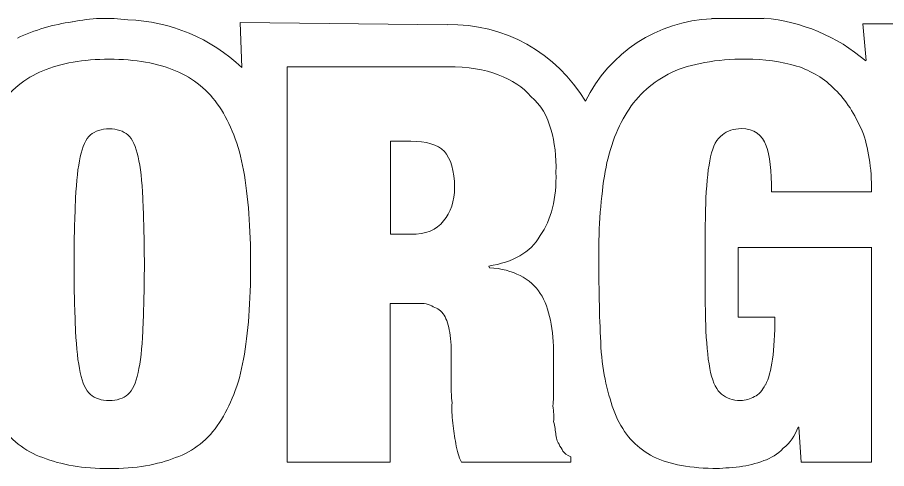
# Model space of a CAD drawing. Header units: feet. Extents: x -16154 to 3860, y -1534289809 to -1534279773.
# Drawn here: x -13034.1 to -12933.8, y -1534285739.8 to -1534285687.7 of the extents above; entities that cross this region are included whole.
import ezdxf

# ---------------------------------------------------------------- set-up
doc = ezdxf.new("R2010")
doc.units = ezdxf.units.FT
doc.header["$MEASUREMENT"] = 0
doc.layers.add('ASEDOLIKE - Level 4', color=7, linetype='Continuous', lineweight=0)

# ---------------------------------------------------------------- blocks, each defined once
blk = doc.blocks.new('G811NW_1')
at = {"layer": 'ASEDOLIKE - Level 4', "color": 7, "linetype": 'Continuous', "lineweight": 0}
for p, q in [((-0.0017815, 0.0018307), (-0.0017881, 0.002021)), ((-0.0017881, 0.002021), (-0.0009186, 0.0020112)), ((0.0001903, 0.0020374), (0.0004101, 0.0020374)), ((0.0008399, 0.0018602), (0.0008268, 0.0020144)), ((0.0008268, 0.0020144), (0.0016273, 0.0020144))]:
    blk.add_line(p, q, dxfattribs=at)
at = {"layer": 'ASEDOLIKE - Level 4', "color": 7, "linetype": 'Continuous', "lineweight": 0, "extrusion": (0, 0, -1)}
for centre, major_axis, start_param, end_param in [((-0.0023895, 0.0012507), (0.0007813, 0), 4.269771, 4.579043), ((-0.0023508, 0.0013409), (0.0006987, 0), 4.506941, 4.84291), ((-0.0022862, 0.0013023), (0.0007319, 0), 4.748406, 5.471998), ((-0.000905, 0.0013549), (0.0006585, 0), 4.691989, 5.748682), ((0.0002181, 0.0014201), (0.0006185, 0), 3.593393, 4.669067), ((0.0003473, 0.0012915), (0.0007515, 0), 4.797589, 5.423952)]:
    blk.add_ellipse(centre, major_axis=major_axis, ratio=0.997236, start_param=start_param, end_param=end_param, dxfattribs=at)
at = {"layer": 'ASEDOLIKE - Level 4', "color": 7, "linetype": 'Continuous', "lineweight": 0}
for points, knots in [([(-0.0028996, 0.0014003), (-0.0028799, 0.0015086), (-0.0028471, 0.0015972), (-0.0028011, 0.0016661), (-0.0027552, 0.001735), (-0.0026929, 0.0017875), (-0.0026174, 0.001817), (-0.0025419, 0.0018498), (-0.0024468, 0.0018662), (-0.0023385, 0.0018662), (-0.002227, 0.0018662), (-0.0021351, 0.0018498), (-0.0020597, 0.001817), (-0.0019842, 0.0017875), (-0.0019219, 0.001735), (-0.0018759, 0.0016661), (-0.00183, 0.0015972), (-0.0017939, 0.0015086), (-0.0017742, 0.0014003), (-0.0017545, 0.0012888), (-0.0017447, 0.0011575), (-0.0017447, 0.0010033), (-0.0017447, 0.0008491), (-0.0017545, 0.0007146), (-0.0017742, 0.0006064), (-0.0017939, 0.0004981), (-0.00183, 0.0004095), (-0.0018759, 0.0003406), (-0.0019219, 0.0002684), (-0.0019842, 0.0002192), (-0.0020597, 0.000193), (-0.0021351, 0.0001634), (-0.002227, 0.000147), (-0.0023385, 0.000147), (-0.0024468, 0.000147), (-0.0025419, 0.0001634), (-0.0026174, 0.000193), (-0.0026929, 0.0002192), (-0.0027552, 0.0002684), (-0.0028011, 0.0003406), (-0.0028471, 0.0004095), (-0.0028799, 0.0004981), (-0.0028996, 0.0006064), (-0.0029225, 0.0007146), (-0.0029324, 0.0008491), (-0.0029324, 0.0010033), (-0.0029324, 0.0011575), (-0.0029225, 0.0012888), (-0.0028996, 0.0014003)], [0, 0, 0, 0, 0.0625, 0.0625, 0.0625, 0.125, 0.125, 0.125, 0.1875, 0.1875, 0.1875, 0.25, 0.25, 0.25, 0.3125, 0.3125, 0.3125, 0.375, 0.375, 0.375, 0.4375, 0.4375, 0.4375, 0.5, 0.5, 0.5, 0.5625, 0.5625, 0.5625, 0.625, 0.625, 0.625, 0.6875, 0.6875, 0.6875, 0.75, 0.75, 0.75, 0.8125, 0.8125, 0.8125, 0.875, 0.875, 0.875, 0.9375, 0.9375, 0.9375, 1, 1, 1, 1]), ([(0.0008629, 0.0010761), (0.0008629, 0.0010761), (0.0008629, 0.0001739), (0.0008629, 0.0001739), (0.0008629, 0.0001739), (0.0005676, 0.0001739), (0.0005676, 0.0001739), (0.0005676, 0.0001739), (0.0005577, 0.0003215), (0.0005577, 0.0003215), (0.0005577, 0.0003215), (0.0005545, 0.0003215), (0.0005545, 0.0003215), (0.0005413, 0.0002854), (0.0005217, 0.0002559), (0.0004921, 0.0002329), (0.0004692, 0.0002067), (0.0004396, 0.0001903), (0.0004101, 0.0001804), (0.0003773, 0.0001673), (0.0003445, 0.0001608), (0.0003084, 0.0001542), (0.000269, 0.0001509), (0.0002329, 0.0001476), (0.0001969, 0.0001476), (0.0000853, 0.0001509), (0, 0.0001673), (-0.0000656, 0.0002034), (-0.000128, 0.0002395), (-0.0001772, 0.000292), (-0.00021, 0.0003675), (-0.0002395, 0.0004396), (-0.0002625, 0.0005282), (-0.0002723, 0.0006365), (-0.0002789, 0.0007448), (-0.0002822, 0.0008661), (-0.0002822, 0.0010039), (-0.0002854, 0.0011417), (-0.0002756, 0.0012664), (-0.0002592, 0.0013747), (-0.0002428, 0.0014797), (-0.00021, 0.0015715), (-0.000164, 0.0016437), (-0.0001181, 0.0017159), (-0.0000558, 0.0017717), (0.000023, 0.001811), (0.000105, 0.0018471), (0.00021, 0.0018668), (0.0003346, 0.0018668), (0.0004134, 0.0018668), (0.0004823, 0.001857), (0.0005479, 0.0018373), (0.0006102, 0.0018176), (0.000666, 0.0017848), (0.0007087, 0.0017388), (0.0007579, 0.0016929), (0.0007907, 0.0016371), (0.0008235, 0.001565), (0.0008497, 0.0014961), (0.0008629, 0.0014108), (0.0008629, 0.0013091), (0.0008629, 0.0013091), (0.0004429, 0.0013091), (0.0004429, 0.0013091), (0.0004429, 0.0013976), (0.0004364, 0.0014633), (0.0004199, 0.0015026), (0.0004035, 0.0015486), (0.0003707, 0.0015748), (0.000315, 0.0015748), (0.0002854, 0.0015748), (0.0002559, 0.001565), (0.0002362, 0.0015486), (0.0002133, 0.0015322), (0.0001969, 0.0015026), (0.000187, 0.0014567), (0.0001772, 0.001414), (0.0001706, 0.001355), (0.0001673, 0.0012828), (0.000164, 0.0012106), (0.000164, 0.0011155), (0.000164, 0.0010039), (0.000164, 0.0008924), (0.000164, 0.0008005), (0.0001673, 0.0007251), (0.0001706, 0.0006562), (0.0001772, 0.0005938), (0.000187, 0.0005512), (0.0001969, 0.0005052), (0.0002133, 0.0004757), (0.0002329, 0.0004593), (0.0002526, 0.0004429), (0.0002789, 0.0004331), (0.0003117, 0.0004331), (0.0003346, 0.0004331), (0.0003543, 0.0004396), (0.0003707, 0.0004495), (0.0003904, 0.000456), (0.0004035, 0.0004757), (0.0004167, 0.0004987)], [0, 0, 0, 0, 0.030303, 0.030303, 0.030303, 0.060606, 0.060606, 0.060606, 0.090909, 0.090909, 0.090909, 0.121212, 0.121212, 0.121212, 0.151515, 0.151515, 0.151515, 0.181818, 0.181818, 0.181818, 0.212121, 0.212121, 0.212121, 0.242424, 0.242424, 0.242424, 0.272727, 0.272727, 0.272727, 0.30303, 0.30303, 0.30303, 0.333333, 0.333333, 0.333333, 0.363636, 0.363636, 0.363636, 0.393939, 0.393939, 0.393939, 0.424242, 0.424242, 0.424242, 0.454545, 0.454545, 0.454545, 0.484848, 0.484848, 0.484848, 0.515152, 0.515152, 0.515152, 0.545455, 0.545455, 0.545455, 0.575758, 0.575758, 0.575758, 0.606061, 0.606061, 0.606061, 0.636364, 0.636364, 0.636364, 0.666667, 0.666667, 0.666667, 0.69697, 0.69697, 0.69697, 0.727273, 0.727273, 0.727273, 0.757576, 0.757576, 0.757576, 0.787879, 0.787879, 0.787879, 0.818182, 0.818182, 0.818182, 0.848485, 0.848485, 0.848485, 0.878788, 0.878788, 0.878788, 0.909091, 0.909091, 0.909091, 0.939394, 0.939394, 0.939394, 0.969697, 0.969697, 0.969697, 1, 1, 1, 1]), ([(-0.0009154, 0.001834), (-0.0008333, 0.001834), (-0.0007612, 0.0018241), (-0.0007054, 0.0018012), (-0.0006463, 0.0017782), (-0.0006004, 0.0017487), (-0.0005676, 0.0017093), (-0.0005249, 0.0016732), (-0.0004987, 0.0016273), (-0.0004823, 0.0015682), (-0.0004692, 0.001519), (-0.0004593, 0.0014567), (-0.0004626, 0.0013911), (-0.0004593, 0.0012828), (-0.0004823, 0.0011909), (-0.0005282, 0.0011253), (-0.0005709, 0.0010531), (-0.000643, 0.0010138), (-0.0007448, 0.0009974), (-0.0007448, 0.0009974), (-0.0007415, 0.0009908), (-0.0007415, 0.0009908), (-0.000643, 0.0009843), (-0.0005676, 0.0009449), (-0.0005282, 0.0008825), (-0.0004888, 0.0008202), (-0.0004724, 0.0007316), (-0.0004724, 0.0006201), (-0.0004724, 0.0006201), (-0.0004724, 0.000479), (-0.0004724, 0.000479), (-0.0004724, 0.0004593), (-0.0004724, 0.0004331), (-0.0004757, 0.0004101), (-0.0004724, 0.0003871), (-0.0004692, 0.0003642), (-0.0004724, 0.0003445), (-0.0004659, 0.0003248), (-0.0004659, 0.0003051), (-0.0004626, 0.0002887), (-0.0004593, 0.000269), (-0.000456, 0.0002559), (-0.0004495, 0.0002493), (-0.0004462, 0.0002395), (-0.0004364, 0.0002297), (-0.0004331, 0.0002198), (-0.0004265, 0.0002133), (-0.0004167, 0.0002034), (-0.0004003, 0.0001969), (-0.0004003, 0.0001969), (-0.0004003, 0.0001739), (-0.0004003, 0.0001739), (-0.0004003, 0.0001739), (-0.0008596, 0.0001739), (-0.0008596, 0.0001739), (-0.0008694, 0.0001969), (-0.0008793, 0.0002198), (-0.0008825, 0.0002526), (-0.0008891, 0.0002789), (-0.0008924, 0.0003084), (-0.0008957, 0.0003379), (-0.000899, 0.0003707), (-0.0009022, 0.000397), (-0.000899, 0.0004232), (-0.0009022, 0.0004495), (-0.0009022, 0.0004724), (-0.0009022, 0.0004921), (-0.0009022, 0.0004921), (-0.0009022, 0.0006004), (-0.0009022, 0.0006004), (-0.0009022, 0.0006496), (-0.0009022, 0.0006857), (-0.0009088, 0.0007185), (-0.0009121, 0.000748), (-0.0009219, 0.0007743), (-0.0009318, 0.0007907), (-0.0009449, 0.0008104), (-0.000958, 0.0008202), (-0.0009777, 0.0008268), (-0.0009941, 0.0008366), (-0.0010171, 0.0008432), (-0.0010433, 0.0008399), (-0.0010433, 0.0008399), (-0.0011581, 0.0008399), (-0.0011581, 0.0008399), (-0.0011581, 0.0008399), (-0.0011581, 0.0001739), (-0.0011581, 0.0001739), (-0.0011581, 0.0001739), (-0.0015912, 0.0001739), (-0.0015912, 0.0001739), (-0.0015912, 0.0001739), (-0.0015912, 0.001834), (-0.0015912, 0.001834), (-0.0015912, 0.001834), (-0.0009154, 0.001834), (-0.0009154, 0.001834)], [0, 0, 0, 0, 0.03125, 0.03125, 0.03125, 0.0625, 0.0625, 0.0625, 0.09375, 0.09375, 0.09375, 0.125, 0.125, 0.125, 0.15625, 0.15625, 0.15625, 0.1875, 0.1875, 0.1875, 0.21875, 0.21875, 0.21875, 0.25, 0.25, 0.25, 0.28125, 0.28125, 0.28125, 0.3125, 0.3125, 0.3125, 0.34375, 0.34375, 0.34375, 0.375, 0.375, 0.375, 0.40625, 0.40625, 0.40625, 0.4375, 0.4375, 0.4375, 0.46875, 0.46875, 0.46875, 0.5, 0.5, 0.5, 0.53125, 0.53125, 0.53125, 0.5625, 0.5625, 0.5625, 0.59375, 0.59375, 0.59375, 0.625, 0.625, 0.625, 0.65625, 0.65625, 0.65625, 0.6875, 0.6875, 0.6875, 0.71875, 0.71875, 0.71875, 0.75, 0.75, 0.75, 0.78125, 0.78125, 0.78125, 0.8125, 0.8125, 0.8125, 0.84375, 0.84375, 0.84375, 0.875, 0.875, 0.875, 0.90625, 0.90625, 0.90625, 0.9375, 0.9375, 0.9375, 0.96875, 0.96875, 0.96875, 1, 1, 1, 1]), ([(-0.0024796, 0.0007245), (-0.0024763, 0.0006523), (-0.0024698, 0.0005932), (-0.0024599, 0.0005506), (-0.0024501, 0.0005047), (-0.002437, 0.0004751), (-0.0024173, 0.0004587), (-0.0023976, 0.0004423), (-0.0023713, 0.0004325), (-0.0023385, 0.0004325), (-0.0023057, 0.0004325), (-0.0022795, 0.0004423), (-0.0022598, 0.0004587), (-0.0022401, 0.0004751), (-0.002227, 0.0005047), (-0.0022171, 0.0005506), (-0.0022073, 0.0005932), (-0.0022007, 0.0006523), (-0.0021975, 0.0007245), (-0.0021942, 0.0007999), (-0.0021909, 0.0008918), (-0.0021909, 0.0010033), (-0.0021909, 0.0011149), (-0.0021942, 0.0012068), (-0.0021975, 0.0012822), (-0.0022007, 0.0013544), (-0.0022073, 0.0014134), (-0.0022171, 0.0014561), (-0.002227, 0.0014987), (-0.0022401, 0.0015316), (-0.0022598, 0.001548), (-0.0022795, 0.0015644), (-0.0023057, 0.0015742), (-0.0023385, 0.0015742), (-0.0023713, 0.0015742), (-0.0023976, 0.0015644), (-0.0024173, 0.001548), (-0.002437, 0.0015316), (-0.0024501, 0.0014987), (-0.0024599, 0.0014561), (-0.0024698, 0.0014134), (-0.0024763, 0.0013544), (-0.0024796, 0.0012822), (-0.0024829, 0.0012068), (-0.0024862, 0.0011149), (-0.0024862, 0.0010033), (-0.0024862, 0.0008918), (-0.0024829, 0.0007999), (-0.0024796, 0.0007245)], [0, 0, 0, 0, 0.0625, 0.0625, 0.0625, 0.125, 0.125, 0.125, 0.1875, 0.1875, 0.1875, 0.25, 0.25, 0.25, 0.3125, 0.3125, 0.3125, 0.375, 0.375, 0.375, 0.4375, 0.4375, 0.4375, 0.5, 0.5, 0.5, 0.5625, 0.5625, 0.5625, 0.625, 0.625, 0.625, 0.6875, 0.6875, 0.6875, 0.75, 0.75, 0.75, 0.8125, 0.8125, 0.8125, 0.875, 0.875, 0.875, 0.9375, 0.9375, 0.9375, 1, 1, 1, 1]), ([(-0.0010721, 0.0011313), (-0.0010098, 0.0011313), (-0.0009639, 0.0011477), (-0.0009343, 0.0011871), (-0.0009048, 0.0012232), (-0.0008884, 0.0012691), (-0.0008884, 0.0013281), (-0.0008884, 0.001397), (-0.0009048, 0.0014495), (-0.0009311, 0.0014791), (-0.0009606, 0.0015086), (-0.0010065, 0.0015217), (-0.0010721, 0.0015217), (-0.0010721, 0.0015217), (-0.0011574, 0.0015217), (-0.0011574, 0.0015217), (-0.0011574, 0.0015217), (-0.0011574, 0.0011313), (-0.0011574, 0.0011313), (-0.0011574, 0.0011313), (-0.0010721, 0.0011313), (-0.0010721, 0.0011313)], [0, 0, 0, 0, 0.142857, 0.142857, 0.142857, 0.285714, 0.285714, 0.285714, 0.428571, 0.428571, 0.428571, 0.571429, 0.571429, 0.571429, 0.714286, 0.714286, 0.714286, 0.857143, 0.857143, 0.857143, 1, 1, 1, 1]), ([(0.0004174, 0.0004981), (0.0004305, 0.0005243), (0.0004403, 0.0005604), (0.0004469, 0.0006064), (0.0004535, 0.0006523), (0.0004567, 0.0007113), (0.0004567, 0.0007835), (0.0004567, 0.0007835), (0.0003025, 0.0007835), (0.0003025, 0.0007835), (0.0003025, 0.0007835), (0.0003025, 0.0010755), (0.0003025, 0.0010755), (0.0003025, 0.0010755), (0.0008636, 0.0010755), (0.0008636, 0.0010755)], [0, 0, 0, 0, 0.2, 0.2, 0.2, 0.4, 0.4, 0.4, 0.6, 0.6, 0.6, 0.8, 0.8, 0.8, 1, 1, 1, 1])]:
    blk.add_open_spline(points, degree=3, knots=knots, dxfattribs=at)

msp = doc.modelspace()

# ---------------------------------------------------------------- block references
at = {"layer": 'ASEDOLIKE - Level 4', "color": 7, "linetype": 'Continuous', "lineweight": 0, "xscale": 27499.78000044, "yscale": 27499.78000044, "zscale": 27499.78000044}
msp.add_blockref('G811NW_1', (-12959.23, -1534285743.87), dxfattribs=at)

doc.saveas('drawing.dxf')
